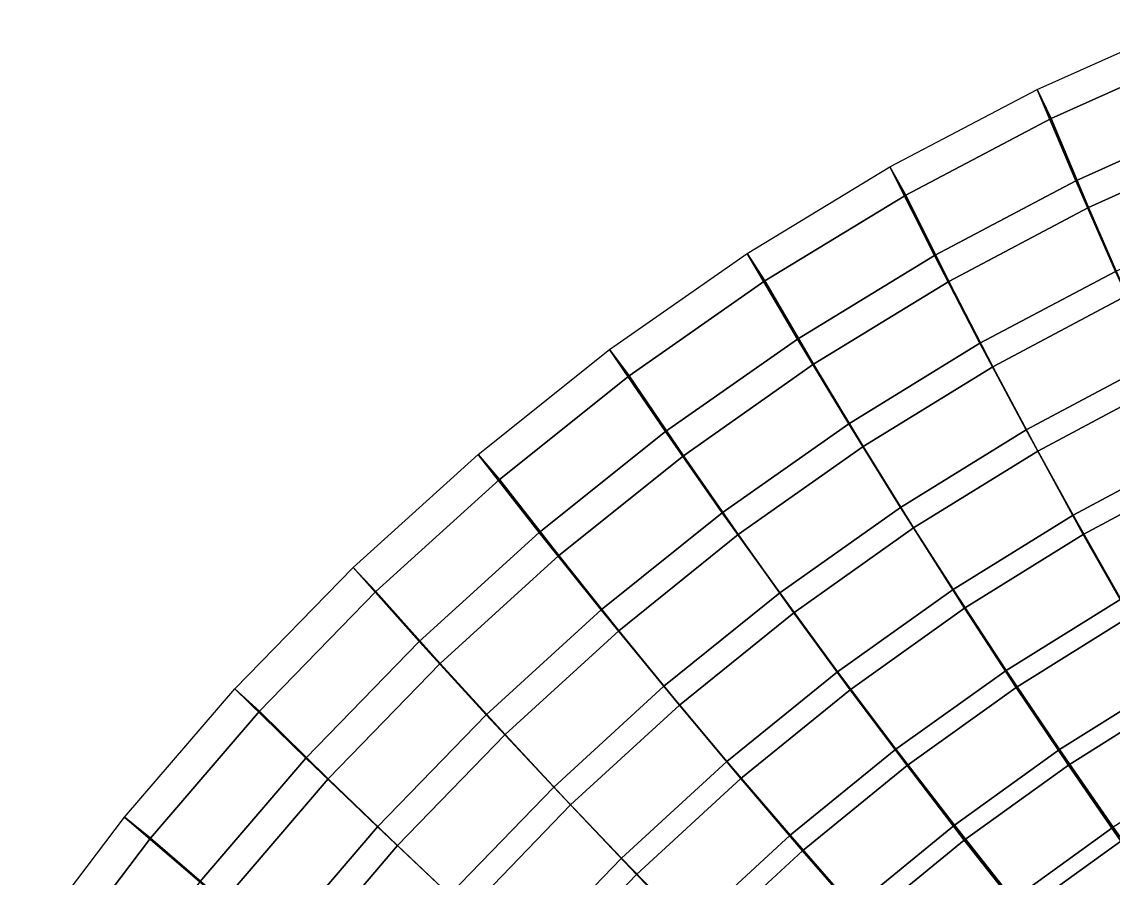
# Model space of a CAD drawing. Header units: metres. Extents: x -2184624 to 1125696, y -1900362 to 1900362.
# Drawn here: x -1828904 to -1068325, y 1172242 to 1769025 of the extents above; entities that cross this region are included whole.
import ezdxf

# ---------------------------------------------------------------- set-up
doc = ezdxf.new("R2010")
doc.units = ezdxf.units.M

msp = doc.modelspace()

# ---------------------------------------------------------------- linework, layer by layer
for points in [[(-1094378.1, 1658236.2, 73796.72), (-1121204.6, 1721928.8, 12318.23), (-1015603.56, 1769024.6, 12387.581), (-993102.3, 1703647.2, 73127.8)], [(-1111428.6, 1701715.2, -12318.23), (-1121204.6, 1721928.8, 12318.23), (-1015603.56, 1769024.6, 12387.581), (-1007195.94, 1748369.9, -12387.581)], [(-1085471.9, 1639639.8, 50347.883), (-1111428.6, 1701715.2, -12318.23), (-1007195.94, 1748369.9, -12387.581), (-985456.44, 1684638.8, 49532.312)], [(-1192952, 1606269.6, 74437.04), (-1223970.4, 1668011.5, 12253.268), (-1121204.6, 1721928.8, 12318.23), (-1094378.1, 1658236.2, 73796.72)], [(-1212859.4, 1648337, -12253.268), (-1223970.4, 1668011.5, 12253.268), (-1121204.6, 1721928.8, 12318.23), (-1111428.6, 1701715.2, -12318.23)], [(-1111428.6, 1701715.2, -12318.23), (-1121204.6, 1721928.8, 12318.23), (-1094378.1, 1658236.2, 73796.72), (-1085471.9, 1639639.8, 50347.883)], [(-1085471.9, 1639639.8, 50347.883), (-1094378.1, 1658236.2, 73796.72), (-1121204.6, 1721928.8, 12318.23), (-1111428.6, 1701715.2, -12318.23)], [(-1182817.8, 1588174.9, 51125.617), (-1212859.4, 1648337, -12253.268), (-1111428.6, 1701715.2, -12318.23), (-1085471.9, 1639639.8, 50347.883)], [(-1066787.2, 1595069.1, 130910.47), (-1094378.1, 1658236.2, 73796.72), (-993102.3, 1703647.2, 73127.8), (-969790.1, 1638805.6, 129497.02)], [(-1085471.9, 1639639.8, 50347.883), (-1094378.1, 1658236.2, 73796.72), (-993102.3, 1703647.2, 73127.8), (-985456.44, 1684638.8, 49532.312)], [(-985456.44, 1684638.8, 49532.312), (-993102.3, 1703647.2, 73127.8), (-1094378.1, 1658236.2, 73796.72), (-1085471.9, 1639639.8, 50347.883)], [(-1058884, 1578254.6, 108134.59), (-1085471.9, 1639639.8, 50347.883), (-985456.44, 1684638.8, 49532.312), (-963034.25, 1621621.6, 106568.586)], [(-1288397.8, 1547944.5, 75046.84), (-1323458.6, 1607479.6, 12192.635), (-1223970.4, 1668011.5, 12253.268), (-1192952, 1606269.6, 74437.04)], [(-1311052.9, 1588438.4, -12192.635), (-1323458.6, 1607479.6, 12192.635), (-1223970.4, 1668011.5, 12253.268), (-1212859.4, 1648337, -12253.268)], [(-1212859.4, 1648337, -12253.268), (-1223970.4, 1668011.5, 12253.268), (-1192952, 1606269.6, 74437.04), (-1182817.8, 1588174.9, 51125.617)], [(-1182817.8, 1588174.9, 51125.617), (-1192952, 1606269.6, 74437.04), (-1223970.4, 1668011.5, 12253.268), (-1212859.4, 1648337, -12253.268)], [(-1161215, 1545039.4, 132260.56), (-1192952, 1606269.6, 74437.04), (-1094378.1, 1658236.2, 73796.72), (-1066787.2, 1595069.1, 130910.47)], [(-1182817.8, 1588174.9, 51125.617), (-1192952, 1606269.6, 74437.04), (-1094378.1, 1658236.2, 73796.72), (-1085471.9, 1639639.8, 50347.883)], [(-1085471.9, 1639639.8, 50347.883), (-1094378.1, 1658236.2, 73796.72), (-1192952, 1606269.6, 74437.04), (-1182817.8, 1588174.9, 51125.617)], [(-1085471.9, 1639639.8, 50347.883), (-1094378.1, 1658236.2, 73796.72), (-1066787.2, 1595069.1, 130910.47), (-1058884, 1578254.6, 108134.59)], [(-1058884, 1578254.6, 108134.59), (-1066787.2, 1595069.1, 130910.47), (-1094378.1, 1658236.2, 73796.72), (-1085471.9, 1639639.8, 50347.883)], [(-1277073.5, 1530438, 51863.85), (-1311052.9, 1588438.4, -12192.635), (-1212859.4, 1648337, -12253.268), (-1182817.8, 1588174.9, 51125.617)], [(-1152194.5, 1528676.9, 109627.68), (-1182817.8, 1588174.9, 51125.617), (-1085471.9, 1639639.8, 50347.883), (-1058884, 1578254.6, 108134.59)], [(-1380303.9, 1483485.5, 75626.695), (-1419242, 1540567.8, 12136.13), (-1323458.6, 1607479.6, 12192.635), (-1288397.8, 1547944.5, 75046.84)], [(-1405587.8, 1522250.2, -12136.13), (-1419242, 1540567.8, 12136.13), (-1323458.6, 1607479.6, 12192.635), (-1311052.9, 1588438.4, -12192.635)], [(-1311052.9, 1588438.4, -12192.635), (-1323458.6, 1607479.6, 12192.635), (-1288397.8, 1547944.5, 75046.84), (-1277073.5, 1530438, 51863.85)], [(-1277073.5, 1530438, 51863.85), (-1288397.8, 1547944.5, 75046.84), (-1323458.6, 1607479.6, 12192.635), (-1311052.9, 1588438.4, -12192.635)], [(-1252662.6, 1488905, 133545.94), (-1288397.8, 1547944.5, 75046.84), (-1192952, 1606269.6, 74437.04), (-1161215, 1545039.4, 132260.56)], [(-1277073.5, 1530438, 51863.85), (-1288397.8, 1547944.5, 75046.84), (-1192952, 1606269.6, 74437.04), (-1182817.8, 1588174.9, 51125.617)], [(-1182817.8, 1588174.9, 51125.617), (-1192952, 1606269.6, 74437.04), (-1288397.8, 1547944.5, 75046.84), (-1277073.5, 1530438, 51863.85)], [(-1182817.8, 1588174.9, 51125.617), (-1192952, 1606269.6, 74437.04), (-1161215, 1545039.4, 132260.56), (-1152194.5, 1528676.9, 109627.68)], [(-1152194.5, 1528676.9, 109627.68), (-1161215, 1545039.4, 132260.56), (-1192952, 1606269.6, 74437.04), (-1182817.8, 1588174.9, 51125.617)], [(-1128941.1, 1484632.6, 185591.53), (-1161215, 1545039.4, 132260.56), (-1066787.2, 1595069.1, 130910.47), (-1038596.44, 1532753.5, 183533.22)], [(-1152194.5, 1528676.9, 109627.68), (-1161215, 1545039.4, 132260.56), (-1066787.2, 1595069.1, 130910.47), (-1058884, 1578254.6, 108134.59)], [(-1058884, 1578254.6, 108134.59), (-1066787.2, 1595069.1, 130910.47), (-1161215, 1545039.4, 132260.56), (-1152194.5, 1528676.9, 109627.68)], [(-1367833.4, 1466650.2, 52563.457), (-1405587.8, 1522250.2, -12136.13), (-1311052.9, 1588438.4, -12192.635), (-1277073.5, 1530438, 51863.85)], [(-1242560.6, 1473073.5, 111046.86), (-1277073.5, 1530438, 51863.85), (-1182817.8, 1588174.9, 51125.617), (-1152194.5, 1528676.9, 109627.68)], [(-1120938.4, 1469813.1, 163552.25), (-1152194.5, 1528676.9, 109627.68), (-1058884, 1578254.6, 108134.59), (-1031613.56, 1517527.8, 161346.1)], [(-1340733.8, 1426880.8, 134765.73), (-1380303.9, 1483485.5, 75626.695), (-1288397.8, 1547944.5, 75046.84), (-1252662.6, 1488905, 133545.94)], [(-1367833.4, 1466650.2, 52563.457), (-1380303.9, 1483485.5, 75626.695), (-1288397.8, 1547944.5, 75046.84), (-1277073.5, 1530438, 51863.85)], [(-1277073.5, 1530438, 51863.85), (-1288397.8, 1547944.5, 75046.84), (-1380303.9, 1483485.5, 75626.695), (-1367833.4, 1466650.2, 52563.457)], [(-1277073.5, 1530438, 51863.85), (-1288397.8, 1547944.5, 75046.84), (-1252662.6, 1488905, 133545.94), (-1242560.6, 1473073.5, 111046.86)], [(-1242560.6, 1473073.5, 111046.86), (-1252662.6, 1488905, 133545.94), (-1288397.8, 1547944.5, 75046.84), (-1277073.5, 1530438, 51863.85)], [(-1216451.4, 1430658.2, 187550.4), (-1252662.6, 1488905, 133545.94), (-1161215, 1545039.4, 132260.56), (-1128941.1, 1484632.6, 185591.53)], [(-1242560.6, 1473073.5, 111046.86), (-1252662.6, 1488905, 133545.94), (-1161215, 1545039.4, 132260.56), (-1152194.5, 1528676.9, 109627.68)], [(-1152194.5, 1528676.9, 109627.68), (-1161215, 1545039.4, 132260.56), (-1252662.6, 1488905, 133545.94), (-1242560.6, 1473073.5, 111046.86)], [(-1152194.5, 1528676.9, 109627.68), (-1161215, 1545039.4, 132260.56), (-1128941.1, 1484632.6, 185591.53), (-1120938.4, 1469813.1, 163552.25)], [(-1120938.4, 1469813.1, 163552.25), (-1128941.1, 1484632.6, 185591.53), (-1161215, 1545039.4, 132260.56), (-1152194.5, 1528676.9, 109627.68)], [(-1468274.5, 1413141.8, 76175.21), (-1510910.1, 1467536, 12083.684), (-1419242, 1540567.8, 12136.13), (-1380303.9, 1483485.5, 75626.695)], [(-1496059.6, 1450028.5, -12083.684), (-1510910.1, 1467536, 12083.684), (-1419242, 1540567.8, 12136.13), (-1405587.8, 1522250.2, -12136.13)], [(-1405587.8, 1522250.2, -12136.13), (-1419242, 1540567.8, 12136.13), (-1380303.9, 1483485.5, 75626.695), (-1367833.4, 1466650.2, 52563.457)], [(-1367833.4, 1466650.2, 52563.457), (-1380303.9, 1483485.5, 75626.695), (-1419242, 1540567.8, 12136.13), (-1405587.8, 1522250.2, -12136.13)], [(-1329590.5, 1411655.8, 112391.38), (-1367833.4, 1466650.2, 52563.457), (-1277073.5, 1530438, 51863.85), (-1242560.6, 1473073.5, 111046.86)], [(-1096191.2, 1425174.1, 234527.73), (-1128941.1, 1484632.6, 185591.53), (-1038596.44, 1532753.5, 183533.22), (-1009857.94, 1471420.4, 231768.75)], [(-1120938.4, 1469813.1, 163552.25), (-1128941.1, 1484632.6, 185591.53), (-1038596.44, 1532753.5, 183533.22), (-1031613.56, 1517527.8, 161346.1)], [(-1031613.56, 1517527.8, 161346.1), (-1038596.44, 1532753.5, 183533.22), (-1128941.1, 1484632.6, 185591.53), (-1120938.4, 1469813.1, 163552.25)], [(-1454706.8, 1397056.2, 53223.22), (-1496059.6, 1450028.5, -12083.684), (-1405587.8, 1522250.2, -12136.13), (-1367833.4, 1466650.2, 52563.457)], [(-1207462.1, 1416317.8, 165649.47), (-1242560.6, 1473073.5, 111046.86), (-1152194.5, 1528676.9, 109627.68), (-1120938.4, 1469813.1, 163552.25)], [(-1089124.8, 1411734.6, 213007.08), (-1120938.4, 1469813.1, 163552.25), (-1031613.56, 1517527.8, 161346.1), (-1003725.7, 1457616.6, 210096.22)], [(-1425046.8, 1359204.1, 135918.27), (-1468274.5, 1413141.8, 76175.21), (-1380303.9, 1483485.5, 75626.695), (-1340733.8, 1426880.8, 134765.73)], [(-1454706.8, 1397056.2, 53223.22), (-1468274.5, 1413141.8, 76175.21), (-1380303.9, 1483485.5, 75626.695), (-1367833.4, 1466650.2, 52563.457)], [(-1367833.4, 1466650.2, 52563.457), (-1380303.9, 1483485.5, 75626.695), (-1468274.5, 1413141.8, 76175.21), (-1454706.8, 1397056.2, 53223.22)], [(-1367833.4, 1466650.2, 52563.457), (-1380303.9, 1483485.5, 75626.695), (-1340733.8, 1426880.8, 134765.73), (-1329590.5, 1411655.8, 112391.38)], [(-1329590.5, 1411655.8, 112391.38), (-1340733.8, 1426880.8, 134765.73), (-1380303.9, 1483485.5, 75626.695), (-1367833.4, 1466650.2, 52563.457)], [(-1300744.4, 1371033.5, 189408.05), (-1340733.8, 1426880.8, 134765.73), (-1252662.6, 1488905, 133545.94), (-1216451.4, 1430658.2, 187550.4)], [(-1329590.5, 1411655.8, 112391.38), (-1340733.8, 1426880.8, 134765.73), (-1252662.6, 1488905, 133545.94), (-1242560.6, 1473073.5, 111046.86)], [(-1242560.6, 1473073.5, 111046.86), (-1252662.6, 1488905, 133545.94), (-1340733.8, 1426880.8, 134765.73), (-1329590.5, 1411655.8, 112391.38)], [(-1242560.6, 1473073.5, 111046.86), (-1252662.6, 1488905, 133545.94), (-1216451.4, 1430658.2, 187550.4), (-1207462.1, 1416317.8, 165649.47)], [(-1207462.1, 1416317.8, 165649.47), (-1216451.4, 1430658.2, 187550.4), (-1252662.6, 1488905, 133545.94), (-1242560.6, 1473073.5, 111046.86)], [(-1179831.1, 1373321.1, 237152.25), (-1216451.4, 1430658.2, 187550.4), (-1128941.1, 1484632.6, 185591.53), (-1096191.2, 1425174.1, 234527.73)], [(-1207462.1, 1416317.8, 165649.47), (-1216451.4, 1430658.2, 187550.4), (-1128941.1, 1484632.6, 185591.53), (-1120938.4, 1469813.1, 163552.25)], [(-1120938.4, 1469813.1, 163552.25), (-1128941.1, 1484632.6, 185591.53), (-1216451.4, 1430658.2, 187550.4), (-1207462.1, 1416317.8, 165649.47)], [(-1120938.4, 1469813.1, 163552.25), (-1128941.1, 1484632.6, 185591.53), (-1096191.2, 1425174.1, 234527.73), (-1089124.8, 1411734.6, 213007.08)], [(-1089124.8, 1411734.6, 213007.08), (-1096191.2, 1425174.1, 234527.73), (-1128941.1, 1484632.6, 185591.53), (-1120938.4, 1469813.1, 163552.25)], [(-1290806.1, 1357241, 167636.14), (-1329590.5, 1411655.8, 112391.38), (-1242560.6, 1473073.5, 111046.86), (-1207462.1, 1416317.8, 165649.47)], [(-1171861.4, 1360313.1, 215773.75), (-1207462.1, 1416317.8, 165649.47), (-1120938.4, 1469813.1, 163552.25), (-1089124.8, 1411734.6, 213007.08)], [(-1063028.8, 1366781.9, 279184.38), (-1096191.2, 1425174.1, 234527.73), (-1009857.94, 1471420.4, 231768.75), (-980627.9, 1411191.8, 275739.25)], [(-1089124.8, 1411734.6, 213007.08), (-1096191.2, 1425174.1, 234527.73), (-1009857.94, 1471420.4, 231768.75), (-1003725.7, 1457616.6, 210096.22)], [(-1003725.7, 1457616.6, 210096.22), (-1009857.94, 1471420.4, 231768.75), (-1096191.2, 1425174.1, 234527.73), (-1089124.8, 1411734.6, 213007.08)], [(-1551931.9, 1337186.8, 76691.445), (-1598072, 1388670, 12035.212), (-1510910.1, 1467536, 12083.684), (-1468274.5, 1413141.8, 76175.21)], [(-1582083, 1372054.5, -12035.212), (-1598072, 1388670, 12035.212), (-1510910.1, 1467536, 12083.684), (-1496059.6, 1450028.5, -12083.684)], [(-1496059.6, 1450028.5, -12083.684), (-1510910.1, 1467536, 12083.684), (-1468274.5, 1413141.8, 76175.21), (-1454706.8, 1397056.2, 53223.22)], [(-1454706.8, 1397056.2, 53223.22), (-1468274.5, 1413141.8, 76175.21), (-1510910.1, 1467536, 12083.684), (-1496059.6, 1450028.5, -12083.684)], [(-1412907.8, 1344657.4, 113659.86), (-1454706.8, 1397056.2, 53223.22), (-1367833.4, 1466650.2, 52563.457), (-1329590.5, 1411655.8, 112391.38)], [(-1056829.5, 1354581.9, 258116.06), (-1089124.8, 1411734.6, 213007.08), (-1003725.7, 1457616.6, 210096.22), (-975287.6, 1398666.2, 254515.75)], [(-1537320.9, 1321925.5, 53842.324), (-1582083, 1372054.5, -12035.212), (-1496059.6, 1450028.5, -12083.684), (-1454706.8, 1397056.2, 53223.22)], [(-1260411, 1316056.1, 239639.45), (-1300744.4, 1371033.5, 189408.05), (-1216451.4, 1430658.2, 187550.4), (-1179831.1, 1373321.1, 237152.25)], [(-1290806.1, 1357241, 167636.14), (-1300744.4, 1371033.5, 189408.05), (-1216451.4, 1430658.2, 187550.4), (-1207462.1, 1416317.8, 165649.47)], [(-1207462.1, 1416317.8, 165649.47), (-1216451.4, 1430658.2, 187550.4), (-1300744.4, 1371033.5, 189408.05), (-1290806.1, 1357241, 167636.14)], [(-1207462.1, 1416317.8, 165649.47), (-1216451.4, 1430658.2, 187550.4), (-1179831.1, 1373321.1, 237152.25), (-1171861.4, 1360313.1, 215773.75)], [(-1171861.4, 1360313.1, 215773.75), (-1179831.1, 1373321.1, 237152.25), (-1216451.4, 1430658.2, 187550.4), (-1207462.1, 1416317.8, 165649.47)], [(-1381454.2, 1305986.8, 191162.05), (-1425046.8, 1359204.1, 135918.27), (-1340733.8, 1426880.8, 134765.73), (-1300744.4, 1371033.5, 189408.05)], [(-1412907.8, 1344657.4, 113659.86), (-1425046.8, 1359204.1, 135918.27), (-1340733.8, 1426880.8, 134765.73), (-1329590.5, 1411655.8, 112391.38)], [(-1329590.5, 1411655.8, 112391.38), (-1340733.8, 1426880.8, 134765.73), (-1425046.8, 1359204.1, 135918.27), (-1412907.8, 1344657.4, 113659.86)], [(-1329590.5, 1411655.8, 112391.38), (-1340733.8, 1426880.8, 134765.73), (-1300744.4, 1371033.5, 189408.05), (-1290806.1, 1357241, 167636.14)], [(-1290806.1, 1357241, 167636.14), (-1300744.4, 1371033.5, 189408.05), (-1340733.8, 1426880.8, 134765.73), (-1329590.5, 1411655.8, 112391.38)], [(-1142873.6, 1317008.5, 282460.56), (-1179831.1, 1373321.1, 237152.25), (-1096191.2, 1425174.1, 234527.73), (-1063028.8, 1366781.9, 279184.38)], [(-1171861.4, 1360313.1, 215773.75), (-1179831.1, 1373321.1, 237152.25), (-1096191.2, 1425174.1, 234527.73), (-1089124.8, 1411734.6, 213007.08)], [(-1089124.8, 1411734.6, 213007.08), (-1096191.2, 1425174.1, 234527.73), (-1179831.1, 1373321.1, 237152.25), (-1171861.4, 1360313.1, 215773.75)], [(-1089124.8, 1411734.6, 213007.08), (-1096191.2, 1425174.1, 234527.73), (-1063028.8, 1366781.9, 279184.38), (-1056829.5, 1354581.9, 258116.06)], [(-1056829.5, 1354581.9, 258116.06), (-1063028.8, 1366781.9, 279184.38), (-1096191.2, 1425174.1, 234527.73), (-1089124.8, 1411734.6, 213007.08)], [(-1251573.2, 1303543.1, 218393.64), (-1290806.1, 1357241, 167636.14), (-1207462.1, 1416317.8, 165649.47), (-1171861.4, 1360313.1, 215773.75)], [(-1505237.2, 1286136.9, 137001.72), (-1551931.9, 1337186.8, 76691.445), (-1468274.5, 1413141.8, 76175.21), (-1425046.8, 1359204.1, 135918.27)], [(-1537320.9, 1321925.5, 53842.324), (-1551931.9, 1337186.8, 76691.445), (-1468274.5, 1413141.8, 76175.21), (-1454706.8, 1397056.2, 53223.22)], [(-1454706.8, 1397056.2, 53223.22), (-1468274.5, 1413141.8, 76175.21), (-1551931.9, 1337186.8, 76691.445), (-1537320.9, 1321925.5, 53842.324)], [(-1454706.8, 1397056.2, 53223.22), (-1468274.5, 1413141.8, 76175.21), (-1425046.8, 1359204.1, 135918.27), (-1412907.8, 1344657.4, 113659.86)], [(-1412907.8, 1344657.4, 113659.86), (-1425046.8, 1359204.1, 135918.27), (-1468274.5, 1413141.8, 76175.21), (-1454706.8, 1397056.2, 53223.22)], [(-1370608.8, 1292808, 169510.11), (-1412907.8, 1344657.4, 113659.86), (-1329590.5, 1411655.8, 112391.38), (-1290806.1, 1357241, 167636.14)], [(-1135844.6, 1305196, 261537.61), (-1171861.4, 1360313.1, 215773.75), (-1089124.8, 1411734.6, 213007.08), (-1056829.5, 1354581.9, 258116.06)], [(-1492152, 1272336.1, 114850.61), (-1537320.9, 1321925.5, 53842.324), (-1454706.8, 1397056.2, 53223.22), (-1412907.8, 1344657.4, 113659.86)], [(-1630916.5, 1255918, 77174.45), (-1680354.4, 1304279.9, 11990.603), (-1598072, 1388670, 12035.212), (-1551931.9, 1337186.8, 76691.445)], [(-1663289.9, 1288633.4, -11990.603), (-1680354.4, 1304279.9, 11990.603), (-1598072, 1388670, 12035.212), (-1582083, 1372054.5, -12035.212)], [(-1582083, 1372054.5, -12035.212), (-1598072, 1388670, 12035.212), (-1551931.9, 1337186.8, 76691.445), (-1537320.9, 1321925.5, 53842.324)], [(-1537320.9, 1321925.5, 53842.324), (-1551931.9, 1337186.8, 76691.445), (-1598072, 1388670, 12035.212), (-1582083, 1372054.5, -12035.212)], [(-1615321, 1241551.2, 54420.082), (-1663289.9, 1288633.4, -11990.603), (-1582083, 1372054.5, -12035.212), (-1537320.9, 1321925.5, 53842.324)], [(-1337577.6, 1253594.9, 241987.84), (-1381454.2, 1305986.8, 191162.05), (-1300744.4, 1371033.5, 189408.05), (-1260411, 1316056.1, 239639.45)], [(-1370608.8, 1292808, 169510.11), (-1381454.2, 1305986.8, 191162.05), (-1300744.4, 1371033.5, 189408.05), (-1290806.1, 1357241, 167636.14)], [(-1290806.1, 1357241, 167636.14), (-1300744.4, 1371033.5, 189408.05), (-1381454.2, 1305986.8, 191162.05), (-1370608.8, 1292808, 169510.11)], [(-1290806.1, 1357241, 167636.14), (-1300744.4, 1371033.5, 189408.05), (-1260411, 1316056.1, 239639.45), (-1251573.2, 1303543.1, 218393.64)], [(-1251573.2, 1303543.1, 218393.64), (-1260411, 1316056.1, 239639.45), (-1300744.4, 1371033.5, 189408.05), (-1290806.1, 1357241, 167636.14)], [(-1219810.6, 1262055.5, 285565.16), (-1260411, 1316056.1, 239639.45), (-1179831.1, 1373321.1, 237152.25), (-1142873.6, 1317008.5, 282460.56)], [(-1251573.2, 1303543.1, 218393.64), (-1260411, 1316056.1, 239639.45), (-1179831.1, 1373321.1, 237152.25), (-1171861.4, 1360313.1, 215773.75)], [(-1171861.4, 1360313.1, 215773.75), (-1179831.1, 1373321.1, 237152.25), (-1260411, 1316056.1, 239639.45), (-1251573.2, 1303543.1, 218393.64)], [(-1171861.4, 1360313.1, 215773.75), (-1179831.1, 1373321.1, 237152.25), (-1142873.6, 1317008.5, 282460.56), (-1135844.6, 1305196, 261537.61)], [(-1135844.6, 1305196, 261537.61), (-1142873.6, 1317008.5, 282460.56), (-1179831.1, 1373321.1, 237152.25), (-1171861.4, 1360313.1, 215773.75)], [(-1105650.8, 1261823.5, 323603.03), (-1142873.6, 1317008.5, 282460.56), (-1063028.8, 1366781.9, 279184.38), (-1029518.94, 1309565.4, 319693.9)], [(-1135844.6, 1305196, 261537.61), (-1142873.6, 1317008.5, 282460.56), (-1063028.8, 1366781.9, 279184.38), (-1056829.5, 1354581.9, 258116.06)], [(-1056829.5, 1354581.9, 258116.06), (-1063028.8, 1366781.9, 279184.38), (-1142873.6, 1317008.5, 282460.56), (-1135844.6, 1305196, 261537.61)], [(-1458229.2, 1235767.1, 192810.31), (-1505237.2, 1286136.9, 137001.72), (-1425046.8, 1359204.1, 135918.27), (-1381454.2, 1305986.8, 191162.05)], [(-1492152, 1272336.1, 114850.61), (-1505237.2, 1286136.9, 137001.72), (-1425046.8, 1359204.1, 135918.27), (-1412907.8, 1344657.4, 113659.86)], [(-1412907.8, 1344657.4, 113659.86), (-1425046.8, 1359204.1, 135918.27), (-1505237.2, 1286136.9, 137001.72), (-1492152, 1272336.1, 114850.61)], [(-1412907.8, 1344657.4, 113659.86), (-1425046.8, 1359204.1, 135918.27), (-1381454.2, 1305986.8, 191162.05), (-1370608.8, 1292808, 169510.11)], [(-1370608.8, 1292808, 169510.11), (-1381454.2, 1305986.8, 191162.05), (-1425046.8, 1359204.1, 135918.27), (-1412907.8, 1344657.4, 113659.86)], [(-1327910.6, 1241637.1, 220865.44), (-1370608.8, 1292808, 169510.11), (-1290806.1, 1357241, 167636.14), (-1251573.2, 1303543.1, 218393.64)], [(-1211984.9, 1250689.5, 264777.9), (-1251573.2, 1303543.1, 218393.64), (-1171861.4, 1360313.1, 215773.75), (-1135844.6, 1305196, 261537.61)], [(-1099495.8, 1251088.2, 303076.4), (-1135844.6, 1305196, 261537.61), (-1056829.5, 1354581.9, 258116.06), (-1024128.94, 1298482.9, 299019.4)], [(-1446522.5, 1223263.9, 171269.47), (-1492152, 1272336.1, 114850.61), (-1412907.8, 1344657.4, 113659.86), (-1370608.8, 1292808, 169510.11)], [(-1580959.9, 1207963.4, 138014.47), (-1630916.5, 1255918, 77174.45), (-1551931.9, 1337186.8, 76691.445), (-1505237.2, 1286136.9, 137001.72)], [(-1615321, 1241551.2, 54420.082), (-1630916.5, 1255918, 77174.45), (-1551931.9, 1337186.8, 76691.445), (-1537320.9, 1321925.5, 53842.324)], [(-1537320.9, 1321925.5, 53842.324), (-1551931.9, 1337186.8, 76691.445), (-1630916.5, 1255918, 77174.45), (-1615321, 1241551.2, 54420.082)], [(-1537320.9, 1321925.5, 53842.324), (-1551931.9, 1337186.8, 76691.445), (-1505237.2, 1286136.9, 137001.72), (-1492152, 1272336.1, 114850.61)], [(-1492152, 1272336.1, 114850.61), (-1505237.2, 1286136.9, 137001.72), (-1551931.9, 1337186.8, 76691.445), (-1537320.9, 1321925.5, 53842.324)], [(-1566982.1, 1194972.1, 115962.195), (-1615321, 1241551.2, 54420.082), (-1537320.9, 1321925.5, 53842.324), (-1492152, 1272336.1, 114850.61)], [(-1293500.8, 1202129.9, 288495.3), (-1337577.6, 1253594.9, 241987.84), (-1260411, 1316056.1, 239639.45), (-1219810.6, 1262055.5, 285565.16)], [(-1327910.6, 1241637.1, 220865.44), (-1337577.6, 1253594.9, 241987.84), (-1260411, 1316056.1, 239639.45), (-1251573.2, 1303543.1, 218393.64)], [(-1251573.2, 1303543.1, 218393.64), (-1260411, 1316056.1, 239639.45), (-1337577.6, 1253594.9, 241987.84), (-1327910.6, 1241637.1, 220865.44)], [(-1251573.2, 1303543.1, 218393.64), (-1260411, 1316056.1, 239639.45), (-1219810.6, 1262055.5, 285565.16), (-1211984.9, 1250689.5, 264777.9)], [(-1211984.9, 1250689.5, 264777.9), (-1219810.6, 1262055.5, 285565.16), (-1260411, 1316056.1, 239639.45), (-1251573.2, 1303543.1, 218393.64)], [(-1179022.1, 1209131.9, 327306.7), (-1219810.6, 1262055.5, 285565.16), (-1142873.6, 1317008.5, 282460.56), (-1105650.8, 1261823.5, 323603.03)], [(-1211984.9, 1250689.5, 264777.9), (-1219810.6, 1262055.5, 285565.16), (-1142873.6, 1317008.5, 282460.56), (-1135844.6, 1305196, 261537.61)], [(-1135844.6, 1305196, 261537.61), (-1142873.6, 1317008.5, 282460.56), (-1219810.6, 1262055.5, 285565.16), (-1211984.9, 1250689.5, 264777.9)], [(-1135844.6, 1305196, 261537.61), (-1142873.6, 1317008.5, 282460.56), (-1105650.8, 1261823.5, 323603.03), (-1099495.8, 1251088.2, 303076.4)], [(-1099495.8, 1251088.2, 303076.4), (-1105650.8, 1261823.5, 323603.03), (-1142873.6, 1317008.5, 282460.56), (-1135844.6, 1305196, 261537.61)], [(-1068234.9, 1207862.4, 360719.22), (-1105650.8, 1261823.5, 323603.03), (-1029518.94, 1309565.4, 319693.9), (-995728.2, 1253623.6, 356201.12)], [(-1099495.8, 1251088.2, 303076.4), (-1105650.8, 1261823.5, 323603.03), (-1029518.94, 1309565.4, 319693.9), (-1024128.94, 1298482.9, 299019.4)], [(-1024128.94, 1298482.9, 299019.4), (-1029518.94, 1309565.4, 319693.9), (-1105650.8, 1261823.5, 323603.03), (-1099495.8, 1251088.2, 303076.4)], [(-1704890.6, 1169653.2, 77623.51), (-1757407.6, 1214698.1, 11949.811), (-1680354.4, 1304279.9, 11990.603), (-1630916.5, 1255918, 77174.45)], [(-1739335.6, 1200092.6, -11949.811), (-1757407.6, 1214698.1, 11949.811), (-1680354.4, 1304279.9, 11990.603), (-1663289.9, 1288633.4, -11990.603)], [(-1663289.9, 1288633.4, -11990.603), (-1680354.4, 1304279.9, 11990.603), (-1630916.5, 1255918, 77174.45), (-1615321, 1241551.2, 54420.082)], [(-1615321, 1241551.2, 54420.082), (-1630916.5, 1255918, 77174.45), (-1680354.4, 1304279.9, 11990.603), (-1663289.9, 1288633.4, -11990.603)], [(-1410994, 1186176, 244193.53), (-1458229.2, 1235767.1, 192810.31), (-1381454.2, 1305986.8, 191162.05), (-1337577.6, 1253594.9, 241987.84)], [(-1446522.5, 1223263.9, 171269.47), (-1458229.2, 1235767.1, 192810.31), (-1381454.2, 1305986.8, 191162.05), (-1370608.8, 1292808, 169510.11)], [(-1370608.8, 1292808, 169510.11), (-1381454.2, 1305986.8, 191162.05), (-1458229.2, 1235767.1, 192810.31), (-1446522.5, 1223263.9, 171269.47)], [(-1370608.8, 1292808, 169510.11), (-1381454.2, 1305986.8, 191162.05), (-1337577.6, 1253594.9, 241987.84), (-1327910.6, 1241637.1, 220865.44)], [(-1327910.6, 1241637.1, 220865.44), (-1337577.6, 1253594.9, 241987.84), (-1381454.2, 1305986.8, 191162.05), (-1370608.8, 1292808, 169510.11)], [(-1284914.2, 1191265.9, 267834.3), (-1327910.6, 1241637.1, 220865.44), (-1251573.2, 1303543.1, 218393.64), (-1211984.9, 1250689.5, 264777.9)], [(-1172132.9, 1198798.6, 306918.2), (-1211984.9, 1250689.5, 264777.9), (-1135844.6, 1305196, 261537.61), (-1099495.8, 1251088.2, 303076.4)], [(-1062897.6, 1198101.9, 340536.4), (-1099495.8, 1251088.2, 303076.4), (-1024128.94, 1298482.9, 299019.4), (-991098.8, 1243553.1, 335868.5)], [(-1688373.4, 1156246.5, 54955.867), (-1739335.6, 1200092.6, -11949.811), (-1663289.9, 1288633.4, -11990.603), (-1615321, 1241551.2, 54420.082)], [(-1530737.2, 1160647.1, 194350), (-1580959.9, 1207963.4, 138014.47), (-1505237.2, 1286136.9, 137001.72), (-1458229.2, 1235767.1, 192810.31)], [(-1566982.1, 1194972.1, 115962.195), (-1580959.9, 1207963.4, 138014.47), (-1505237.2, 1286136.9, 137001.72), (-1492152, 1272336.1, 114850.61)], [(-1492152, 1272336.1, 114850.61), (-1505237.2, 1286136.9, 137001.72), (-1580959.9, 1207963.4, 138014.47), (-1566982.1, 1194972.1, 115962.195)], [(-1492152, 1272336.1, 114850.61), (-1505237.2, 1286136.9, 137001.72), (-1458229.2, 1235767.1, 192810.31), (-1446522.5, 1223263.9, 171269.47)], [(-1446522.5, 1223263.9, 171269.47), (-1458229.2, 1235767.1, 192810.31), (-1505237.2, 1286136.9, 137001.72), (-1492152, 1272336.1, 114850.61)], [(-1400540.2, 1174830, 223185.44), (-1446522.5, 1223263.9, 171269.47), (-1370608.8, 1292808, 169510.11), (-1327910.6, 1241637.1, 220865.44)], [(-1518218.5, 1148877.4, 172911.53), (-1566982.1, 1194972.1, 115962.195), (-1492152, 1272336.1, 114850.61), (-1446522.5, 1223263.9, 171269.47)], [(-1651887.8, 1124989.5, 138954.69), (-1704890.6, 1169653.2, 77623.51), (-1630916.5, 1255918, 77174.45), (-1580959.9, 1207963.4, 138014.47)], [(-1688373.4, 1156246.5, 54955.867), (-1704890.6, 1169653.2, 77623.51), (-1630916.5, 1255918, 77174.45), (-1615321, 1241551.2, 54420.082)], [(-1615321, 1241551.2, 54420.082), (-1630916.5, 1255918, 77174.45), (-1704890.6, 1169653.2, 77623.51), (-1688373.4, 1156246.5, 54955.867)], [(-1615321, 1241551.2, 54420.082), (-1630916.5, 1255918, 77174.45), (-1580959.9, 1207963.4, 138014.47), (-1566982.1, 1194972.1, 115962.195)], [(-1566982.1, 1194972.1, 115962.195), (-1580959.9, 1207963.4, 138014.47), (-1630916.5, 1255918, 77174.45), (-1615321, 1241551.2, 54420.082)], [(-1249308.6, 1151686.2, 330801.7), (-1293500.8, 1202129.9, 288495.3), (-1219810.6, 1262055.5, 285565.16), (-1179022.1, 1209131.9, 327306.7)], [(-1284914.2, 1191265.9, 267834.3), (-1293500.8, 1202129.9, 288495.3), (-1219810.6, 1262055.5, 285565.16), (-1211984.9, 1250689.5, 264777.9)], [(-1211984.9, 1250689.5, 264777.9), (-1219810.6, 1262055.5, 285565.16), (-1293500.8, 1202129.9, 288495.3), (-1284914.2, 1191265.9, 267834.3)], [(-1211984.9, 1250689.5, 264777.9), (-1219810.6, 1262055.5, 285565.16), (-1179022.1, 1209131.9, 327306.7), (-1172132.9, 1198798.6, 306918.2)], [(-1172132.9, 1198798.6, 306918.2), (-1179022.1, 1209131.9, 327306.7), (-1219810.6, 1262055.5, 285565.16), (-1211984.9, 1250689.5, 264777.9)], [(-1138124.1, 1157376.2, 364999.66), (-1179022.1, 1209131.9, 327306.7), (-1105650.8, 1261823.5, 323603.03), (-1068234.9, 1207862.4, 360719.22)], [(-1172132.9, 1198798.6, 306918.2), (-1179022.1, 1209131.9, 327306.7), (-1105650.8, 1261823.5, 323603.03), (-1099495.8, 1251088.2, 303076.4)], [(-1099495.8, 1251088.2, 303076.4), (-1105650.8, 1261823.5, 323603.03), (-1179022.1, 1209131.9, 327306.7), (-1172132.9, 1198798.6, 306918.2)], [(-1099495.8, 1251088.2, 303076.4), (-1105650.8, 1261823.5, 323603.03), (-1068234.9, 1207862.4, 360719.22), (-1062897.6, 1198101.9, 340536.4)], [(-1062897.6, 1198101.9, 340536.4), (-1068234.9, 1207862.4, 360719.22), (-1105650.8, 1261823.5, 323603.03), (-1099495.8, 1251088.2, 303076.4)], [(-1363620.2, 1137458.1, 291247.1), (-1410994, 1186176, 244193.53), (-1337577.6, 1253594.9, 241987.84), (-1293500.8, 1202129.9, 288495.3)], [(-1400540.2, 1174830, 223185.44), (-1410994, 1186176, 244193.53), (-1337577.6, 1253594.9, 241987.84), (-1327910.6, 1241637.1, 220865.44)], [(-1327910.6, 1241637.1, 220865.44), (-1337577.6, 1253594.9, 241987.84), (-1410994, 1186176, 244193.53), (-1400540.2, 1174830, 223185.44)], [(-1327910.6, 1241637.1, 220865.44), (-1337577.6, 1253594.9, 241987.84), (-1293500.8, 1202129.9, 288495.3), (-1284914.2, 1191265.9, 267834.3)], [(-1284914.2, 1191265.9, 267834.3), (-1293500.8, 1202129.9, 288495.3), (-1337577.6, 1253594.9, 241987.84), (-1327910.6, 1241637.1, 220865.44)], [(-1241719.1, 1141806.5, 310541.8), (-1284914.2, 1191265.9, 267834.3), (-1211984.9, 1250689.5, 264777.9), (-1172132.9, 1198798.6, 306918.2)], [(-1132108.1, 1147976.5, 344956.9), (-1172132.9, 1198798.6, 306918.2), (-1099495.8, 1251088.2, 303076.4), (-1062897.6, 1198101.9, 340536.4)], [(-1637075, 1112867, 116992.92), (-1688373.4, 1156246.5, 54955.867), (-1615321, 1241551.2, 54420.082), (-1566982.1, 1194972.1, 115962.195)], [(-1354312.5, 1127148.6, 270703.1), (-1400540.2, 1174830, 223185.44), (-1327910.6, 1241637.1, 220865.44), (-1284914.2, 1191265.9, 267834.3)], [(-1480339.1, 1114058.8, 246254.14), (-1530737.2, 1160647.1, 194350), (-1458229.2, 1235767.1, 192810.31), (-1410994, 1186176, 244193.53)], [(-1518218.5, 1148877.4, 172911.53), (-1530737.2, 1160647.1, 194350), (-1458229.2, 1235767.1, 192810.31), (-1446522.5, 1223263.9, 171269.47)], [(-1446522.5, 1223263.9, 171269.47), (-1458229.2, 1235767.1, 192810.31), (-1530737.2, 1160647.1, 194350), (-1518218.5, 1148877.4, 172911.53)], [(-1446522.5, 1223263.9, 171269.47), (-1458229.2, 1235767.1, 192810.31), (-1410994, 1186176, 244193.53), (-1400540.2, 1174830, 223185.44)], [(-1400540.2, 1174830, 223185.44), (-1410994, 1186176, 244193.53), (-1458229.2, 1235767.1, 192810.31), (-1446522.5, 1223263.9, 171269.47)], [(-1469144.1, 1103377.8, 225351.39), (-1518218.5, 1148877.4, 172911.53), (-1446522.5, 1223263.9, 171269.47), (-1400540.2, 1174830, 223185.44)], [(-1773537.6, 1078733.4, 78037.13), (-1828903.9, 1120278.1, 11912.762), (-1757407.6, 1214698.1, 11949.811), (-1704890.6, 1169653.2, 77623.51)], [(-1809896.6, 1106780.9, -11912.762), (-1828903.9, 1120278.1, 11912.762), (-1757407.6, 1214698.1, 11949.811), (-1739335.6, 1200092.6, -11949.811)], [(-1739335.6, 1200092.6, -11949.811), (-1757407.6, 1214698.1, 11949.811), (-1704890.6, 1169653.2, 77623.51), (-1688373.4, 1156246.5, 54955.867)], [(-1688373.4, 1156246.5, 54955.867), (-1704890.6, 1169653.2, 77623.51), (-1757407.6, 1214698.1, 11949.811), (-1739335.6, 1200092.6, -11949.811)], [(-1598662.5, 1080917.8, 195779.39), (-1651887.8, 1124989.5, 138954.69), (-1580959.9, 1207963.4, 138014.47), (-1530737.2, 1160647.1, 194350)], [(-1637075, 1112867, 116992.92), (-1651887.8, 1124989.5, 138954.69), (-1580959.9, 1207963.4, 138014.47), (-1566982.1, 1194972.1, 115962.195)], [(-1566982.1, 1194972.1, 115962.195), (-1580959.9, 1207963.4, 138014.47), (-1651887.8, 1124989.5, 138954.69), (-1637075, 1112867, 116992.92)], [(-1566982.1, 1194972.1, 115962.195), (-1580959.9, 1207963.4, 138014.47), (-1530737.2, 1160647.1, 194350), (-1518218.5, 1148877.4, 172911.53)], [(-1518218.5, 1148877.4, 172911.53), (-1530737.2, 1160647.1, 194350), (-1580959.9, 1207963.4, 138014.47), (-1566982.1, 1194972.1, 115962.195)], [(-1316198.9, 1089703.6, 334083.38), (-1363620.2, 1137458.1, 291247.1), (-1293500.8, 1202129.9, 288495.3), (-1249308.6, 1151686.2, 330801.7)], [(-1354312.5, 1127148.6, 270703.1), (-1363620.2, 1137458.1, 291247.1), (-1293500.8, 1202129.9, 288495.3), (-1284914.2, 1191265.9, 267834.3)], [(-1284914.2, 1191265.9, 267834.3), (-1293500.8, 1202129.9, 288495.3), (-1363620.2, 1137458.1, 291247.1), (-1354312.5, 1127148.6, 270703.1)], [(-1284914.2, 1191265.9, 267834.3), (-1293500.8, 1202129.9, 288495.3), (-1249308.6, 1151686.2, 330801.7), (-1241719.1, 1141806.5, 310541.8)], [(-1241719.1, 1141806.5, 310541.8), (-1249308.6, 1151686.2, 330801.7), (-1293500.8, 1202129.9, 288495.3), (-1284914.2, 1191265.9, 267834.3)], [(-1205084.5, 1102351.8, 369037.66), (-1249308.6, 1151686.2, 330801.7), (-1179022.1, 1209131.9, 327306.7), (-1138124.1, 1157376.2, 364999.66)], [(-1241719.1, 1141806.5, 310541.8), (-1249308.6, 1151686.2, 330801.7), (-1179022.1, 1209131.9, 327306.7), (-1172132.9, 1198798.6, 306918.2)], [(-1172132.9, 1198798.6, 306918.2), (-1179022.1, 1209131.9, 327306.7), (-1249308.6, 1151686.2, 330801.7), (-1241719.1, 1141806.5, 310541.8)], [(-1172132.9, 1198798.6, 306918.2), (-1179022.1, 1209131.9, 327306.7), (-1138124.1, 1157376.2, 364999.66), (-1132108.1, 1147976.5, 344956.9)], [(-1132108.1, 1147976.5, 344956.9), (-1138124.1, 1157376.2, 364999.66), (-1179022.1, 1209131.9, 327306.7), (-1172132.9, 1198798.6, 306918.2)], [(-1097192.8, 1106868.4, 398791.12), (-1138124.1, 1157376.2, 364999.66), (-1068234.9, 1207862.4, 360719.22), (-1030697.44, 1155207.8, 393960.9)], [(-1132108.1, 1147976.5, 344956.9), (-1138124.1, 1157376.2, 364999.66), (-1068234.9, 1207862.4, 360719.22), (-1062897.6, 1198101.9, 340536.4)], [(-1062897.6, 1198101.9, 340536.4), (-1068234.9, 1207862.4, 360719.22), (-1138124.1, 1157376.2, 364999.66), (-1132108.1, 1147976.5, 344956.9)], [(-1756165.6, 1066347.4, 55448.31), (-1809896.6, 1106780.9, -11912.762), (-1739335.6, 1200092.6, -11949.811), (-1688373.4, 1156246.5, 54955.867)], [(-1585384.8, 1069935.2, 174434.67), (-1637075, 1112867, 116992.92), (-1566982.1, 1194972.1, 115962.195), (-1518218.5, 1148877.4, 172911.53)], [(-1198421.5, 1093361, 349125.28), (-1241719.1, 1141806.5, 310541.8), (-1172132.9, 1198798.6, 306918.2), (-1132108.1, 1147976.5, 344956.9)], [(-1091996.5, 1098316.4, 379047), (-1132108.1, 1147976.5, 344956.9), (-1062897.6, 1198101.9, 340536.4), (-1026131.06, 1146333, 374075.4)], [(-1307945.6, 1080325.6, 313942.7), (-1354312.5, 1127148.6, 270703.1), (-1284914.2, 1191265.9, 267834.3), (-1241719.1, 1141806.5, 310541.8)], [(-1429860.9, 1068288.2, 293816.94), (-1480339.1, 1114058.8, 246254.14), (-1410994, 1186176, 244193.53), (-1363620.2, 1137458.1, 291247.1)], [(-1469144.1, 1103377.8, 225351.39), (-1480339.1, 1114058.8, 246254.14), (-1410994, 1186176, 244193.53), (-1400540.2, 1174830, 223185.44)], [(-1400540.2, 1174830, 223185.44), (-1410994, 1186176, 244193.53), (-1480339.1, 1114058.8, 246254.14), (-1469144.1, 1103377.8, 225351.39)], [(-1400540.2, 1174830, 223185.44), (-1410994, 1186176, 244193.53), (-1363620.2, 1137458.1, 291247.1), (-1354312.5, 1127148.6, 270703.1)], [(-1354312.5, 1127148.6, 270703.1), (-1363620.2, 1137458.1, 291247.1), (-1410994, 1186176, 244193.53), (-1400540.2, 1174830, 223185.44)], [(-1419873.9, 1058581.8, 273380.8), (-1469144.1, 1103377.8, 225351.39), (-1400540.2, 1174830, 223185.44), (-1354312.5, 1127148.6, 270703.1)]]:
    msp.add_3dface(points)

doc.saveas('drawing.dxf')
